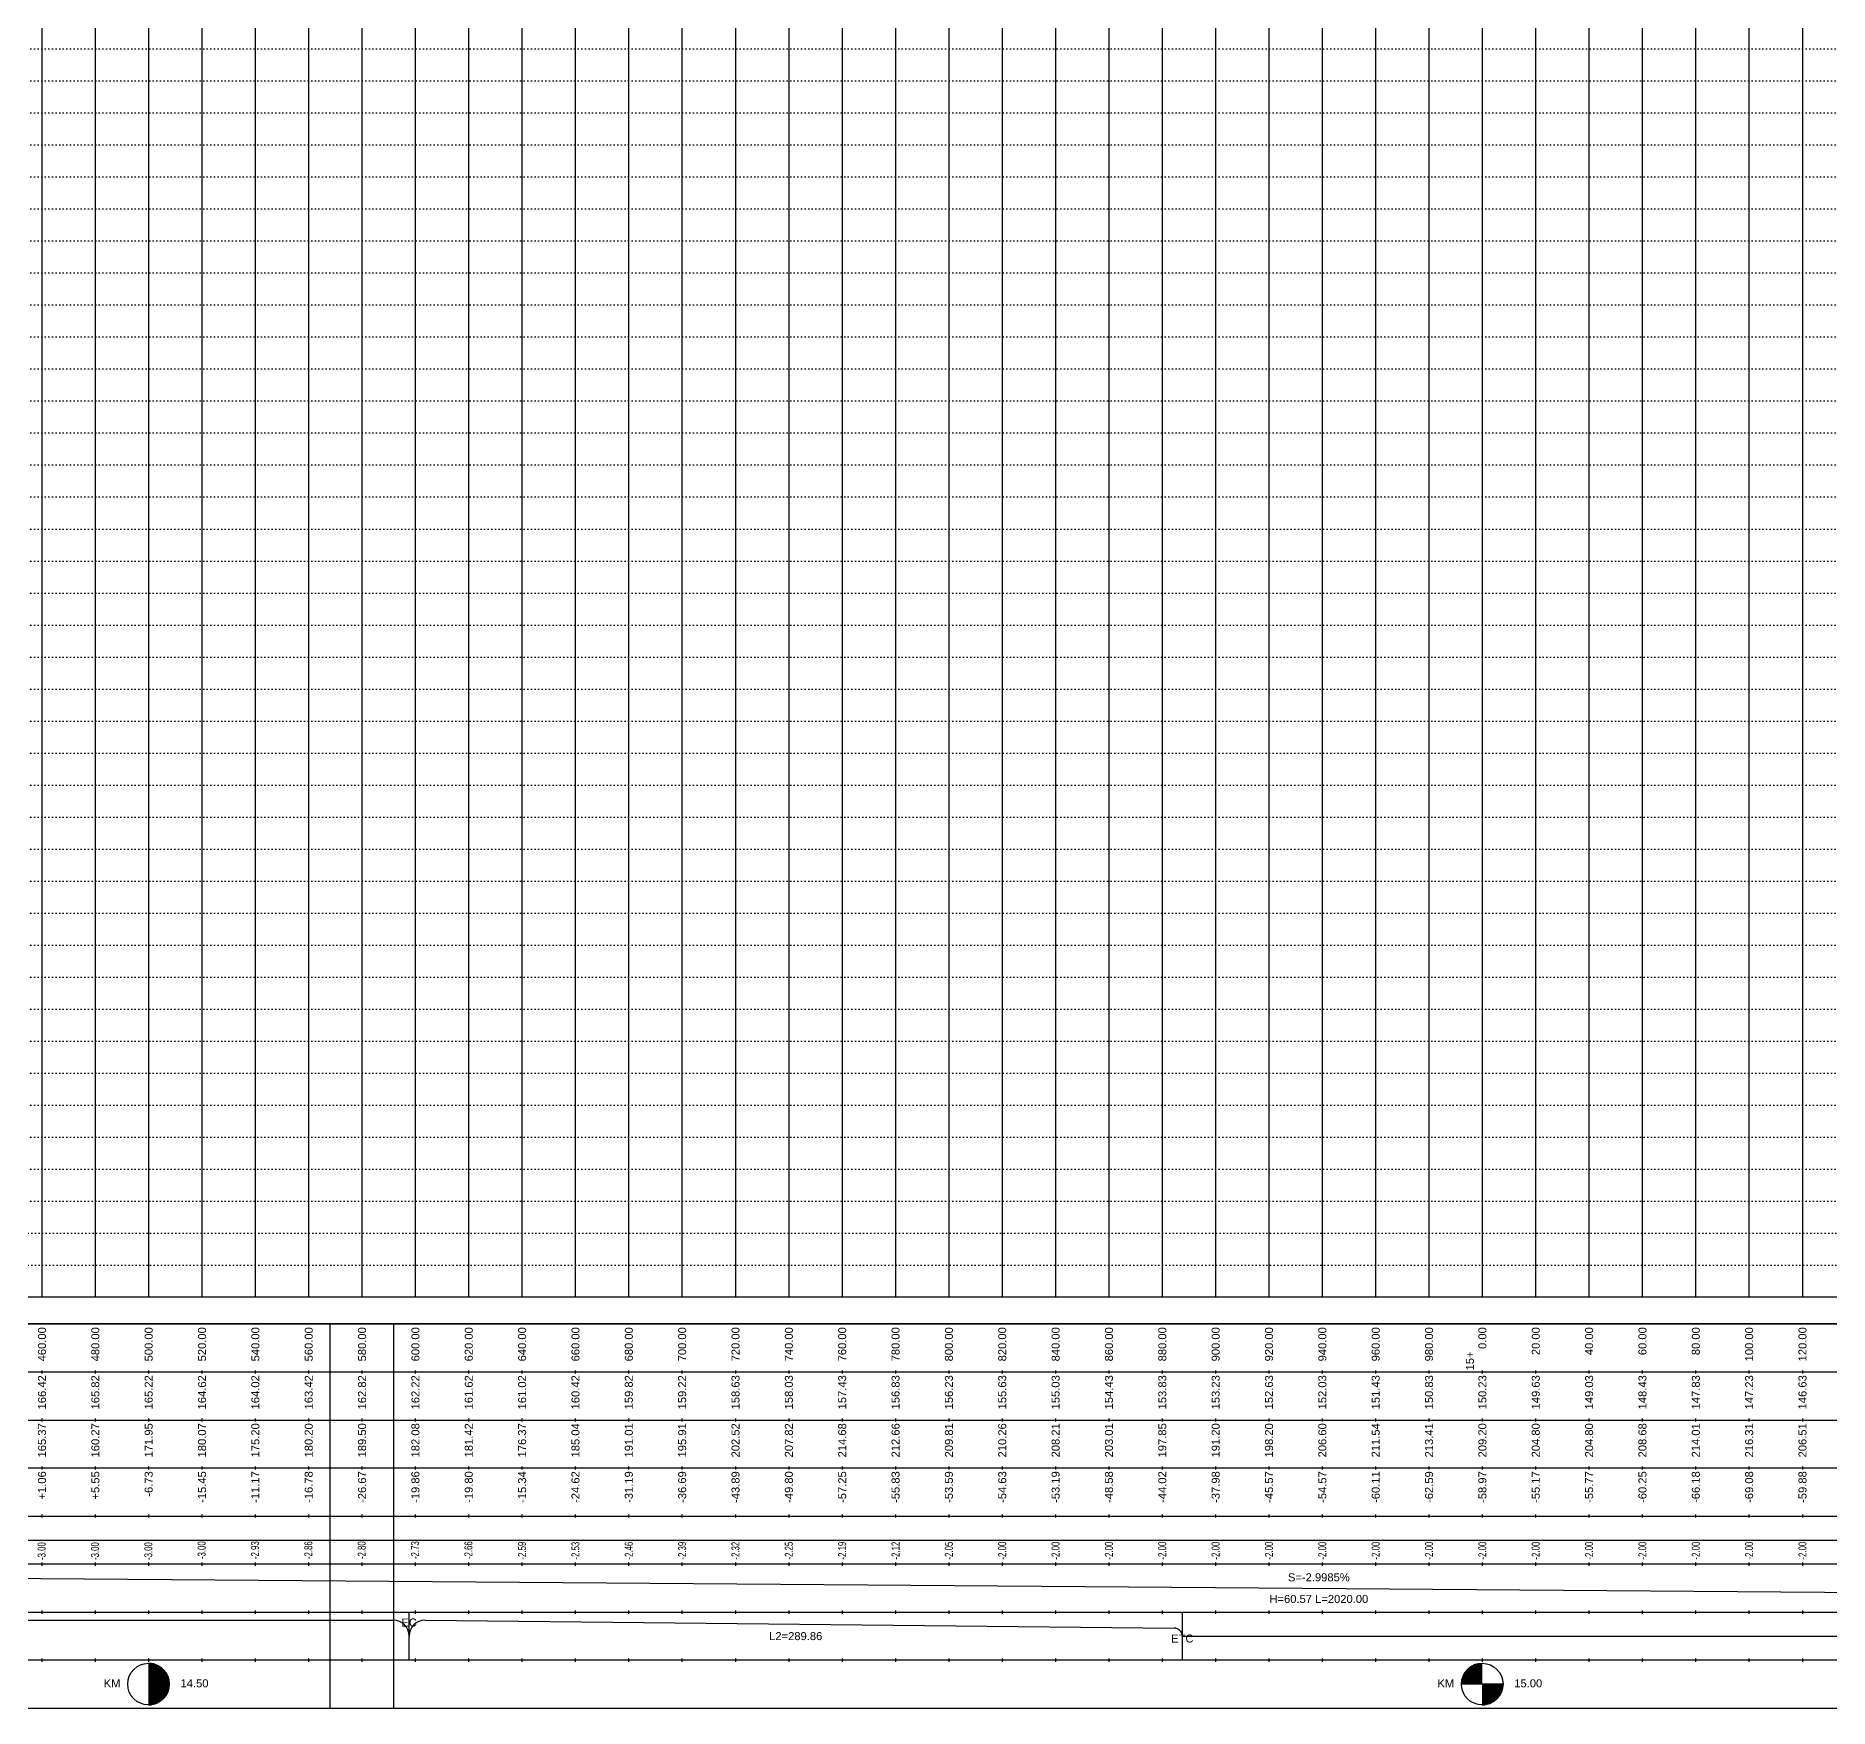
# Model space of a CAD drawing. Header units: millimetres. Extents: x -1499 to 6658, y -12483 to -6008.
# Drawn here: x 3714 to 4386, y -12027 to -11400 of the extents above; entities that cross this region are included whole.
import ezdxf
from ezdxf.enums import TextEntityAlignment as Align

# ---------------------------------------------------------------- set-up
doc = ezdxf.new("R2010")
doc.units = ezdxf.units.MM
doc.linetypes.add('A-DOTLN01H', pattern=[0.125, 0, -0.125])
doc.layers.add('_와꾸', color=7, linetype='Continuous', plot=False)
for name, color, linetype in [('CR-GRID', 56, 'A-DOTLN01H'), ('CZ-TEX2', 3, 'Continuous'), ('수직그리드', 1, 'Continuous'), ('일반문자', 3, 'Continuous'), ('표내용문자', 3, 'Continuous'), ('표보조선', 1, 'Continuous'), ('표주요선', 1, 'Continuous')]:
    doc.layers.add(name, color=color, linetype=linetype)
doc.styles.get("Standard").update_dxf_attribs({"font": 'arial.ttf'})

msp = doc.modelspace()

# ---------------------------------------------------------------- linework, layer by layer
at = {"layer": '_와꾸', "color": 7, "true_color": 0xffffff}
for points in [[(3024.16, -12027.06), (3848.16, -12027.06), (3848.16, -11883.06), (3024.16, -11883.06)], [(3824.16, -12027.06), (4648.16, -12027.06), (4648.16, -11883.06), (3824.16, -11883.06)]]:
    msp.add_lwpolyline(points, close=True, dxfattribs=at)
at = {"layer": 'CR-GRID', "linetype": 'A-DOTLN01H', "ltscale": 10}
for p, q in [((696.16, -11405.06), (6636.16, -11405.06)), ((696.16, -11417.06), (6636.16, -11417.06)), ((696.16, -11429.06), (6636.16, -11429.06)), ((696.16, -11441.06), (6636.16, -11441.06)), ((696.16, -11453.06), (6636.16, -11453.06)), ((696.16, -11465.06), (6636.16, -11465.06)), ((696.16, -11477.06), (6636.16, -11477.06)), ((696.16, -11489.06), (6636.16, -11489.06)), ((696.16, -11501.06), (6636.16, -11501.06)), ((696.16, -11513.06), (6636.16, -11513.06)), ((696.16, -11525.06), (6636.16, -11525.06)), ((696.16, -11537.06), (6636.16, -11537.06)), ((696.16, -11549.06), (6636.16, -11549.06)), ((696.16, -11561.06), (6636.16, -11561.06)), ((696.16, -11573.06), (6196.16, -11573.06)), ((696.16, -11585.06), (6196.16, -11585.06)), ((696.16, -11597.06), (6196.16, -11597.06)), ((696.16, -11609.06), (6196.16, -11609.06)), ((696.16, -11621.06), (6196.16, -11621.06)), ((696.16, -11633.06), (6196.16, -11633.06)), ((696.16, -11645.06), (6196.16, -11645.06)), ((696.16, -11657.06), (6196.16, -11657.06)), ((696.16, -11669.06), (6196.16, -11669.06)), ((696.16, -11681.06), (6196.16, -11681.06)), ((696.16, -11693.06), (6196.16, -11693.06)), ((696.16, -11705.06), (6196.16, -11705.06)), ((696.16, -11717.06), (6196.16, -11717.06)), ((696.16, -11729.06), (6196.16, -11729.06)), ((696.16, -11741.06), (6196.16, -11741.06)), ((696.16, -11753.06), (6196.16, -11753.06)), ((696.16, -11765.06), (6196.16, -11765.06)), ((696.16, -11777.06), (6196.16, -11777.06)), ((696.16, -11789.06), (6196.16, -11789.06)), ((696.16, -11801.06), (6196.16, -11801.06)), ((696.16, -11813.06), (6196.16, -11813.06)), ((696.16, -11825.06), (6196.16, -11825.06)), ((696.16, -11837.06), (6196.16, -11837.06)), ((236.16, -11849.06), (6196.16, -11849.06)), ((236.16, -11861.06), (6196.16, -11861.06))]:
    msp.add_line(p, q, dxfattribs=at)
at = {"layer": '수직그리드'}
for p, q in [((4356.16, -10575.18), (4356.16, -11873.06)), ((4016.16, -10585.01), (4016.16, -11873.06)), ((4236.16, -10592.57), (4236.16, -11873.06)), ((4336.16, -10588.97), (4336.16, -11873.06)), ((4036.16, -10597.11), (4036.16, -11873.06)), ((4216.16, -10603.81), (4216.16, -11873.06)), ((4056.16, -10614.17), (4056.16, -11873.06)), ((4076.16, -10611.52), (4076.16, -11873.06)), ((4256.16, -10617.87), (4256.16, -11873.06)), ((4316.16, -10620.95), (4316.16, -11873.06)), ((3996.16, -10626.11), (3996.16, -11873.06)), ((4096.16, -10623.79), (4096.16, -11873.06)), ((4196.16, -10633.46), (4196.16, -11873.06)), ((4376.16, -10633.97), (4376.16, -11873.06)), ((4276.16, -10644.25), (4276.16, -11873.06)), ((4296.16, -10644.23), (4296.16, -11873.06)), ((4116.16, -10654.99), (4116.16, -11873.06)), ((3976.16, -10657.96), (3976.16, -11873.06)), ((4136.16, -10685.95), (4136.16, -11873.06)), ((4176.16, -10683.86), (4176.16, -11873.06)), ((3956.16, -10697.57), (3956.16, -11873.06)), ((3936.16, -10726.99), (3936.16, -11873.06)), ((4156.16, -10725.83), (4156.16, -11873.06)), ((3836.16, -10736.08), (3836.16, -11873.06)), ((3916.16, -10762.81), (3916.16, -11873.06)), ((3856.16, -10780.57), (3856.16, -11873.06)), ((3876.16, -10784.52), (3876.16, -11873.06)), ((3776.16, -10792.63), (3776.16, -11873.06)), ((3816.16, -10791.86), (3816.16, -11873.06)), ((3896.16, -10814.87), (3896.16, -11873.06)), ((3796.16, -10821.88), (3796.16, -11873.06)), ((3756.16, -10841.35), (3756.16, -11873.06)), ((3716.16, -10880.86), (3716.16, -11873.06)), ((3736.16, -10911.41), (3736.16, -11873.06)), ((5416.35, -11873.06), (696.16, -11873.06))]:
    msp.add_line(p, q, dxfattribs=at)
at = {"layer": '표내용문자'}
for p, q in [((3757.24, -12010.33), (3756.16, -12010.33)), ((3756.16, -12010.41), (3757.68, -12010.41)), ((3758.02, -12010.48), (3756.16, -12010.48)), ((3756.16, -12010.56), (3758.3, -12010.56)), ((3758.55, -12010.63), (3756.16, -12010.63)), ((3756.16, -12010.71), (3758.77, -12010.71)), ((3758.97, -12010.78), (3756.16, -12010.78)), ((3756.16, -12010.86), (3759.16, -12010.86)), ((3759.33, -12010.93), (3756.16, -12010.93)), ((3756.16, -12011.01), (3759.49, -12011.01)), ((3759.65, -12011.08), (3756.16, -12011.08)), ((3756.16, -12011.16), (3759.79, -12011.16)), ((3759.93, -12011.23), (3756.16, -12011.23)), ((3756.16, -12011.31), (3760.07, -12011.31)), ((3760.19, -12011.38), (3756.16, -12011.38)), ((3756.16, -12011.46), (3760.31, -12011.46)), ((3760.43, -12011.53), (3756.16, -12011.53)), ((3756.16, -12011.61), (3760.54, -12011.61)), ((3760.65, -12011.68), (3756.16, -12011.68)), ((3756.16, -12011.76), (3760.76, -12011.76)), ((3760.86, -12011.83), (3756.16, -12011.83)), ((3756.16, -12011.91), (3760.95, -12011.91)), ((3761.05, -12011.98), (3756.16, -12011.98)), ((3756.16, -12012.06), (3761.14, -12012.06)), ((3761.23, -12012.13), (3756.16, -12012.13)), ((3756.16, -12012.21), (3761.32, -12012.21)), ((3761.4, -12012.28), (3756.16, -12012.28)), ((3756.16, -12012.36), (3761.48, -12012.36)), ((3761.56, -12012.43), (3756.16, -12012.43)), ((3756.16, -12012.51), (3761.64, -12012.51)), ((3761.71, -12012.58), (3756.16, -12012.58)), ((3756.16, -12012.66), (3761.79, -12012.66)), ((3761.86, -12012.73), (3756.16, -12012.73)), ((3756.16, -12012.81), (3761.93, -12012.81)), ((3761.99, -12012.88), (3756.16, -12012.88)), ((3756.16, -12012.96), (3762.06, -12012.96)), ((3762.12, -12013.03), (3756.16, -12013.03)), ((3756.16, -12013.11), (3762.19, -12013.11)), ((3762.25, -12013.18), (3756.16, -12013.18)), ((3756.16, -12013.26), (3762.31, -12013.26)), ((3762.36, -12013.33), (3756.16, -12013.33)), ((3756.16, -12013.41), (3762.42, -12013.41)), ((3762.47, -12013.48), (3756.16, -12013.48)), ((4249.84, -12013.48), (4256.16, -12013.48)), ((4256.16, -12013.41), (4249.89, -12013.41)), ((4249.95, -12013.33), (4256.16, -12013.33)), ((4256.16, -12013.26), (4250.01, -12013.26)), ((4250.07, -12013.18), (4256.16, -12013.18)), ((4256.16, -12013.11), (4250.13, -12013.11)), ((4250.19, -12013.03), (4256.16, -12013.03)), ((4256.16, -12012.96), (4250.26, -12012.96)), ((4250.32, -12012.88), (4256.16, -12012.88)), ((4256.16, -12012.81), (4250.39, -12012.81)), ((4250.46, -12012.73), (4256.16, -12012.73)), ((4256.16, -12012.66), (4250.53, -12012.66)), ((4250.6, -12012.58), (4256.16, -12012.58)), ((4256.16, -12012.51), (4250.68, -12012.51)), ((4250.75, -12012.43), (4256.16, -12012.43)), ((4256.16, -12012.36), (4250.83, -12012.36)), ((4250.91, -12012.28), (4256.16, -12012.28)), ((4256.16, -12012.21), (4251, -12012.21)), ((4251.08, -12012.13), (4256.16, -12012.13)), ((4256.16, -12012.06), (4251.17, -12012.06)), ((4251.26, -12011.98), (4256.16, -12011.98)), ((4256.16, -12011.91), (4251.36, -12011.91)), ((4251.46, -12011.83), (4256.16, -12011.83)), ((4256.16, -12011.76), (4251.56, -12011.76)), ((4251.66, -12011.68), (4256.16, -12011.68)), ((4256.16, -12011.61), (4251.77, -12011.61)), ((4251.88, -12011.53), (4256.16, -12011.53)), ((4256.16, -12011.46), (4252, -12011.46)), ((4252.12, -12011.38), (4256.16, -12011.38)), ((4256.16, -12011.31), (4252.25, -12011.31)), ((4252.38, -12011.23), (4256.16, -12011.23)), ((4256.16, -12011.16), (4252.52, -12011.16)), ((4252.67, -12011.08), (4256.16, -12011.08)), ((4256.16, -12011.01), (4252.82, -12011.01)), ((4252.98, -12010.93), (4256.16, -12010.93)), ((4256.16, -12010.86), (4253.16, -12010.86)), ((4253.34, -12010.78), (4256.16, -12010.78)), ((4256.16, -12010.71), (4253.55, -12010.71)), ((4253.77, -12010.63), (4256.16, -12010.63)), ((4256.16, -12010.56), (4254.01, -12010.56)), ((4254.3, -12010.48), (4256.16, -12010.48)), ((4256.16, -12010.41), (4254.63, -12010.41)), ((4255.08, -12010.33), (4256.16, -12010.33)), ((3756.16, -12013.56), (3762.53, -12013.56)), ((3762.58, -12013.63), (3756.16, -12013.63)), ((3756.16, -12013.71), (3762.63, -12013.71)), ((3762.68, -12013.78), (3756.16, -12013.78)), ((3756.16, -12013.86), (3762.73, -12013.86)), ((3762.78, -12013.93), (3756.16, -12013.93)), ((3756.16, -12014.01), (3762.82, -12014.01)), ((3762.87, -12014.08), (3756.16, -12014.08)), ((3756.16, -12014.16), (3762.91, -12014.16)), ((3762.95, -12014.23), (3756.16, -12014.23)), ((3756.16, -12014.31), (3763, -12014.31)), ((3763.04, -12014.38), (3756.16, -12014.38)), ((3756.16, -12014.46), (3763.08, -12014.46)), ((3763.12, -12014.53), (3756.16, -12014.53)), ((3756.16, -12014.61), (3763.15, -12014.61)), ((3763.19, -12014.68), (3756.16, -12014.68)), ((3756.16, -12014.76), (3763.22, -12014.76)), ((3763.26, -12014.83), (3756.16, -12014.83)), ((3756.16, -12014.91), (3763.29, -12014.91)), ((3763.33, -12014.98), (3756.16, -12014.98)), ((3756.16, -12015.06), (3763.36, -12015.06)), ((3763.39, -12015.13), (3756.16, -12015.13)), ((3756.16, -12015.21), (3763.42, -12015.21)), ((3763.45, -12015.28), (3756.16, -12015.28)), ((3756.16, -12015.36), (3763.47, -12015.36)), ((3763.5, -12015.43), (3756.16, -12015.43)), ((3756.16, -12015.51), (3763.53, -12015.51)), ((3763.55, -12015.58), (3756.16, -12015.58)), ((3756.16, -12015.66), (3763.58, -12015.66)), ((3763.6, -12015.73), (3756.16, -12015.73)), ((3756.16, -12015.81), (3763.63, -12015.81)), ((3763.65, -12015.88), (3756.16, -12015.88)), ((3756.16, -12015.96), (3763.67, -12015.96)), ((3763.69, -12016.03), (3756.16, -12016.03)), ((3756.16, -12016.11), (3763.71, -12016.11)), ((3763.73, -12016.18), (3756.16, -12016.18)), ((3756.16, -12016.26), (3763.75, -12016.26)), ((3763.76, -12016.33), (3756.16, -12016.33)), ((3756.16, -12016.41), (3763.78, -12016.41)), ((3763.8, -12016.48), (3756.16, -12016.48)), ((3756.16, -12016.56), (3763.81, -12016.56)), ((3763.83, -12016.63), (3756.16, -12016.63)), ((3756.16, -12016.71), (3763.84, -12016.71)), ((3763.85, -12016.78), (3756.16, -12016.78)), ((3756.16, -12016.86), (3763.86, -12016.86)), ((3763.88, -12016.93), (3756.16, -12016.93)), ((3756.16, -12017.01), (3763.89, -12017.01)), ((3763.9, -12017.08), (3756.16, -12017.08)), ((3756.16, -12017.16), (3763.91, -12017.16)), ((3763.91, -12017.23), (3756.16, -12017.23)), ((3756.16, -12017.31), (3763.92, -12017.31)), ((3763.93, -12017.38), (3756.16, -12017.38)), ((3756.16, -12017.46), (3763.93, -12017.46)), ((3763.94, -12017.53), (3756.16, -12017.53)), ((3756.16, -12017.61), (3763.94, -12017.61)), ((3763.95, -12017.68), (3756.16, -12017.68)), ((3756.16, -12017.76), (3763.95, -12017.76)), ((3763.95, -12017.83), (3756.16, -12017.83)), ((3756.16, -12017.91), (3763.96, -12017.91)), ((3763.96, -12017.98), (3756.16, -12017.98)), ((3763.96, -12018.06), (3756.16, -12018.06)), ((3756.16, -12018.06), (3763.96, -12018.06)), ((3756.16, -12018.13), (3763.96, -12018.13)), ((3763.96, -12018.21), (3756.16, -12018.21)), ((3756.16, -12018.28), (3763.95, -12018.28)), ((3763.95, -12018.36), (3756.16, -12018.36)), ((3756.16, -12018.43), (3763.95, -12018.43)), ((3763.94, -12018.51), (3756.16, -12018.51)), ((3756.16, -12018.58), (3763.94, -12018.58)), ((3763.93, -12018.66), (3756.16, -12018.66)), ((3756.16, -12018.73), (3763.93, -12018.73)), ((3763.92, -12018.81), (3756.16, -12018.81)), ((3756.16, -12018.88), (3763.91, -12018.88)), ((3763.91, -12018.96), (3756.16, -12018.96)), ((3756.16, -12019.03), (3763.9, -12019.03)), ((3763.89, -12019.11), (3756.16, -12019.11)), ((3756.16, -12019.18), (3763.88, -12019.18)), ((3763.86, -12019.26), (3756.16, -12019.26)), ((3756.16, -12019.33), (3763.85, -12019.33)), ((3763.84, -12019.41), (3756.16, -12019.41)), ((3756.16, -12019.48), (3763.83, -12019.48)), ((3763.81, -12019.56), (3756.16, -12019.56)), ((3756.16, -12019.63), (3763.8, -12019.63)), ((3763.78, -12019.71), (3756.16, -12019.71)), ((3756.16, -12019.78), (3763.76, -12019.78)), ((3763.75, -12019.86), (3756.16, -12019.86)), ((3756.16, -12019.93), (3763.73, -12019.93)), ((3763.71, -12020.01), (3756.16, -12020.01)), ((3756.16, -12020.08), (3763.69, -12020.08)), ((3763.67, -12020.16), (3756.16, -12020.16)), ((3756.16, -12020.23), (3763.65, -12020.23)), ((4256.16, -12017.76), (4248.36, -12017.76)), ((4248.36, -12017.83), (4256.16, -12017.83)), ((4256.16, -12017.91), (4248.36, -12017.91)), ((4248.36, -12017.98), (4256.16, -12017.98)), ((4256.16, -12018.06), (4248.36, -12018.06)), ((4248.37, -12017.53), (4256.16, -12017.53)), ((4256.16, -12017.61), (4248.37, -12017.61)), ((4248.37, -12017.68), (4256.16, -12017.68)), ((4256.16, -12017.46), (4248.38, -12017.46)), ((4256.16, -12017.31), (4248.39, -12017.31)), ((4248.39, -12017.38), (4256.16, -12017.38)), ((4248.4, -12017.23), (4256.16, -12017.23)), ((4256.16, -12017.16), (4248.41, -12017.16)), ((4248.42, -12017.08), (4256.16, -12017.08)), ((4256.16, -12017.01), (4248.43, -12017.01)), ((4248.44, -12016.93), (4256.16, -12016.93)), ((4256.16, -12016.86), (4248.45, -12016.86)), ((4248.46, -12016.78), (4256.16, -12016.78)), ((4256.16, -12016.71), (4248.47, -12016.71)), ((4248.49, -12016.63), (4256.16, -12016.63)), ((4256.16, -12016.56), (4248.5, -12016.56)), ((4248.52, -12016.48), (4256.16, -12016.48)), ((4256.16, -12016.41), (4248.53, -12016.41)), ((4248.55, -12016.33), (4256.16, -12016.33)), ((4256.16, -12016.26), (4248.57, -12016.26)), ((4248.59, -12016.18), (4256.16, -12016.18)), ((4256.16, -12016.11), (4248.6, -12016.11)), ((4248.62, -12016.03), (4256.16, -12016.03)), ((4256.16, -12015.96), (4248.65, -12015.96)), ((4248.67, -12015.88), (4256.16, -12015.88)), ((4256.16, -12015.81), (4248.69, -12015.81)), ((4248.71, -12015.73), (4256.16, -12015.73)), ((4256.16, -12015.66), (4248.74, -12015.66)), ((4248.76, -12015.58), (4256.16, -12015.58)), ((4256.16, -12015.51), (4248.79, -12015.51)), ((4248.81, -12015.43), (4256.16, -12015.43)), ((4256.16, -12015.36), (4248.84, -12015.36)), ((4248.87, -12015.28), (4256.16, -12015.28)), ((4256.16, -12015.21), (4248.9, -12015.21)), ((4248.93, -12015.13), (4256.16, -12015.13)), ((4256.16, -12015.06), (4248.96, -12015.06)), ((4248.99, -12014.98), (4256.16, -12014.98)), ((4256.16, -12014.91), (4249.02, -12014.91)), ((4249.06, -12014.83), (4256.16, -12014.83)), ((4256.16, -12014.76), (4249.09, -12014.76)), ((4249.13, -12014.68), (4256.16, -12014.68)), ((4256.16, -12014.61), (4249.16, -12014.61)), ((4249.2, -12014.53), (4256.16, -12014.53)), ((4256.16, -12014.46), (4249.24, -12014.46)), ((4249.28, -12014.38), (4256.16, -12014.38)), ((4256.16, -12014.31), (4249.32, -12014.31)), ((4249.36, -12014.23), (4256.16, -12014.23)), ((4256.16, -12014.16), (4249.4, -12014.16)), ((4249.45, -12014.08), (4256.16, -12014.08)), ((4256.16, -12014.01), (4249.49, -12014.01)), ((4249.54, -12013.93), (4256.16, -12013.93)), ((4256.16, -12013.86), (4249.58, -12013.86)), ((4249.63, -12013.78), (4256.16, -12013.78)), ((4256.16, -12013.71), (4249.68, -12013.71)), ((4249.73, -12013.63), (4256.16, -12013.63)), ((4256.16, -12013.56), (4249.79, -12013.56)), ((4263.96, -12018.06), (4256.16, -12018.06)), ((4256.16, -12018.13), (4263.96, -12018.13)), ((4263.96, -12018.21), (4256.16, -12018.21)), ((4256.16, -12018.28), (4263.95, -12018.28)), ((4263.95, -12018.36), (4256.16, -12018.36)), ((4256.16, -12018.43), (4263.95, -12018.43)), ((4263.94, -12018.51), (4256.16, -12018.51)), ((4256.16, -12018.58), (4263.94, -12018.58)), ((4263.93, -12018.66), (4256.16, -12018.66)), ((4256.16, -12018.73), (4263.93, -12018.73)), ((4263.92, -12018.81), (4256.16, -12018.81)), ((4256.16, -12018.88), (4263.91, -12018.88)), ((4263.91, -12018.96), (4256.16, -12018.96)), ((4256.16, -12019.03), (4263.9, -12019.03)), ((4263.89, -12019.11), (4256.16, -12019.11)), ((4256.16, -12019.18), (4263.88, -12019.18)), ((4263.86, -12019.26), (4256.16, -12019.26)), ((4256.16, -12019.33), (4263.85, -12019.33)), ((4263.84, -12019.41), (4256.16, -12019.41)), ((4256.16, -12019.48), (4263.83, -12019.48)), ((4263.81, -12019.56), (4256.16, -12019.56)), ((4256.16, -12019.63), (4263.8, -12019.63)), ((4263.78, -12019.71), (4256.16, -12019.71)), ((4256.16, -12019.78), (4263.76, -12019.78)), ((4263.75, -12019.86), (4256.16, -12019.86)), ((4256.16, -12019.93), (4263.73, -12019.93)), ((4263.71, -12020.01), (4256.16, -12020.01)), ((4256.16, -12020.08), (4263.69, -12020.08)), ((4263.67, -12020.16), (4256.16, -12020.16)), ((4256.16, -12020.23), (4263.65, -12020.23)), ((3763.63, -12020.31), (3756.16, -12020.31)), ((3756.16, -12020.38), (3763.6, -12020.38)), ((3763.58, -12020.46), (3756.16, -12020.46)), ((3756.16, -12020.53), (3763.55, -12020.53)), ((3763.53, -12020.61), (3756.16, -12020.61)), ((3756.16, -12020.68), (3763.5, -12020.68)), ((3763.47, -12020.76), (3756.16, -12020.76)), ((3756.16, -12020.83), (3763.45, -12020.83)), ((3763.42, -12020.91), (3756.16, -12020.91)), ((3756.16, -12020.98), (3763.39, -12020.98)), ((3763.36, -12021.06), (3756.16, -12021.06)), ((3756.16, -12021.13), (3763.33, -12021.13)), ((3763.29, -12021.21), (3756.16, -12021.21)), ((3756.16, -12021.28), (3763.26, -12021.28)), ((3763.22, -12021.36), (3756.16, -12021.36)), ((3756.16, -12021.43), (3763.19, -12021.43)), ((3763.15, -12021.51), (3756.16, -12021.51)), ((3756.16, -12021.58), (3763.12, -12021.58)), ((3763.08, -12021.66), (3756.16, -12021.66)), ((3756.16, -12021.73), (3763.04, -12021.73)), ((3763, -12021.81), (3756.16, -12021.81)), ((3756.16, -12021.88), (3762.95, -12021.88)), ((3762.91, -12021.96), (3756.16, -12021.96)), ((3756.16, -12022.03), (3762.87, -12022.03)), ((3762.82, -12022.11), (3756.16, -12022.11)), ((3756.16, -12022.18), (3762.78, -12022.18)), ((3762.73, -12022.26), (3756.16, -12022.26)), ((3756.16, -12022.33), (3762.68, -12022.33)), ((3762.63, -12022.41), (3756.16, -12022.41)), ((3756.16, -12022.48), (3762.58, -12022.48)), ((3762.53, -12022.56), (3756.16, -12022.56)), ((3756.16, -12022.63), (3762.47, -12022.63)), ((3762.42, -12022.71), (3756.16, -12022.71)), ((3756.16, -12022.78), (3762.36, -12022.78)), ((3762.31, -12022.86), (3756.16, -12022.86)), ((3756.16, -12022.93), (3762.25, -12022.93)), ((3762.19, -12023.01), (3756.16, -12023.01)), ((3756.16, -12023.08), (3762.12, -12023.08)), ((3762.06, -12023.16), (3756.16, -12023.16)), ((3756.16, -12023.23), (3761.99, -12023.23)), ((3761.93, -12023.31), (3756.16, -12023.31)), ((3756.16, -12023.38), (3761.86, -12023.38)), ((3761.79, -12023.46), (3756.16, -12023.46)), ((3756.16, -12023.53), (3761.71, -12023.53)), ((3761.64, -12023.61), (3756.16, -12023.61)), ((3756.16, -12023.68), (3761.56, -12023.68)), ((3761.48, -12023.76), (3756.16, -12023.76)), ((3756.16, -12023.83), (3761.4, -12023.83)), ((3761.32, -12023.91), (3756.16, -12023.91)), ((3756.16, -12023.98), (3761.23, -12023.98)), ((3761.14, -12024.06), (3756.16, -12024.06)), ((3756.16, -12024.13), (3761.05, -12024.13)), ((3760.95, -12024.21), (3756.16, -12024.21)), ((3756.16, -12024.28), (3760.86, -12024.28)), ((3760.76, -12024.36), (3756.16, -12024.36)), ((3756.16, -12024.43), (3760.65, -12024.43)), ((3760.54, -12024.51), (3756.16, -12024.51)), ((3756.16, -12024.58), (3760.43, -12024.58)), ((3760.31, -12024.66), (3756.16, -12024.66)), ((3756.16, -12024.73), (3760.19, -12024.73)), ((3760.07, -12024.81), (3756.16, -12024.81)), ((3756.16, -12024.88), (3759.93, -12024.88)), ((3759.79, -12024.96), (3756.16, -12024.96)), ((3756.16, -12025.03), (3759.65, -12025.03)), ((3759.49, -12025.11), (3756.16, -12025.11)), ((3756.16, -12025.18), (3759.33, -12025.18)), ((3759.16, -12025.26), (3756.16, -12025.26)), ((3756.16, -12025.33), (3758.97, -12025.33)), ((3758.77, -12025.41), (3756.16, -12025.41)), ((3756.16, -12025.48), (3758.55, -12025.48)), ((3758.3, -12025.56), (3756.16, -12025.56)), ((3756.16, -12025.63), (3758.02, -12025.63)), ((3757.68, -12025.71), (3756.16, -12025.71)), ((3756.16, -12025.78), (3757.24, -12025.78)), ((4263.63, -12020.31), (4256.16, -12020.31)), ((4256.16, -12020.38), (4263.6, -12020.38)), ((4263.58, -12020.46), (4256.16, -12020.46)), ((4256.16, -12020.53), (4263.55, -12020.53)), ((4263.53, -12020.61), (4256.16, -12020.61)), ((4256.16, -12020.68), (4263.5, -12020.68)), ((4263.47, -12020.76), (4256.16, -12020.76)), ((4256.16, -12020.83), (4263.45, -12020.83)), ((4263.42, -12020.91), (4256.16, -12020.91)), ((4256.16, -12020.98), (4263.39, -12020.98)), ((4263.36, -12021.06), (4256.16, -12021.06)), ((4256.16, -12021.13), (4263.33, -12021.13)), ((4263.29, -12021.21), (4256.16, -12021.21)), ((4256.16, -12021.28), (4263.26, -12021.28)), ((4263.22, -12021.36), (4256.16, -12021.36)), ((4256.16, -12021.43), (4263.19, -12021.43)), ((4263.15, -12021.51), (4256.16, -12021.51)), ((4256.16, -12021.58), (4263.12, -12021.58)), ((4263.08, -12021.66), (4256.16, -12021.66)), ((4256.16, -12021.73), (4263.04, -12021.73)), ((4263, -12021.81), (4256.16, -12021.81)), ((4256.16, -12021.88), (4262.95, -12021.88)), ((4262.91, -12021.96), (4256.16, -12021.96)), ((4256.16, -12022.03), (4262.87, -12022.03)), ((4262.82, -12022.11), (4256.16, -12022.11)), ((4256.16, -12022.18), (4262.78, -12022.18)), ((4262.73, -12022.26), (4256.16, -12022.26)), ((4256.16, -12022.33), (4262.68, -12022.33)), ((4262.63, -12022.41), (4256.16, -12022.41)), ((4256.16, -12022.48), (4262.58, -12022.48)), ((4262.53, -12022.56), (4256.16, -12022.56)), ((4256.16, -12022.63), (4262.47, -12022.63)), ((4262.42, -12022.71), (4256.16, -12022.71)), ((4256.16, -12022.78), (4262.36, -12022.78)), ((4262.31, -12022.86), (4256.16, -12022.86)), ((4256.16, -12022.93), (4262.25, -12022.93)), ((4262.19, -12023.01), (4256.16, -12023.01)), ((4256.16, -12023.08), (4262.12, -12023.08)), ((4262.06, -12023.16), (4256.16, -12023.16)), ((4256.16, -12023.23), (4261.99, -12023.23)), ((4261.93, -12023.31), (4256.16, -12023.31)), ((4256.16, -12023.38), (4261.86, -12023.38)), ((4261.79, -12023.46), (4256.16, -12023.46)), ((4256.16, -12023.53), (4261.71, -12023.53)), ((4261.64, -12023.61), (4256.16, -12023.61)), ((4256.16, -12023.68), (4261.56, -12023.68)), ((4261.48, -12023.76), (4256.16, -12023.76)), ((4256.16, -12023.83), (4261.4, -12023.83)), ((4261.32, -12023.91), (4256.16, -12023.91)), ((4256.16, -12023.98), (4261.23, -12023.98)), ((4261.14, -12024.06), (4256.16, -12024.06)), ((4256.16, -12024.13), (4261.05, -12024.13)), ((4260.95, -12024.21), (4256.16, -12024.21)), ((4256.16, -12024.28), (4260.86, -12024.28)), ((4260.76, -12024.36), (4256.16, -12024.36)), ((4256.16, -12024.43), (4260.65, -12024.43)), ((4260.54, -12024.51), (4256.16, -12024.51)), ((4256.16, -12024.58), (4260.43, -12024.58)), ((4260.31, -12024.66), (4256.16, -12024.66)), ((4256.16, -12024.73), (4260.19, -12024.73)), ((4260.07, -12024.81), (4256.16, -12024.81)), ((4256.16, -12024.88), (4259.93, -12024.88)), ((4259.79, -12024.96), (4256.16, -12024.96)), ((4256.16, -12025.03), (4259.65, -12025.03)), ((4259.49, -12025.11), (4256.16, -12025.11)), ((4256.16, -12025.18), (4259.33, -12025.18)), ((4259.16, -12025.26), (4256.16, -12025.26)), ((4256.16, -12025.33), (4258.97, -12025.33)), ((4258.77, -12025.41), (4256.16, -12025.41)), ((4256.16, -12025.48), (4258.55, -12025.48)), ((4258.3, -12025.56), (4256.16, -12025.56)), ((4256.16, -12025.63), (4258.02, -12025.63)), ((4257.68, -12025.71), (4256.16, -12025.71)), ((4256.16, -12025.78), (4257.24, -12025.78))]:
    msp.add_line(p, q, dxfattribs=at)
for centre in [(3756.16, -12018.06), (4256.16, -12018.06)]:
    msp.add_circle(centre, 7.8, dxfattribs=at)
at = {"layer": '표보조선'}
for p, q in [((3716.16, -11900.46), (3716.16, -11901.66)), ((3736.16, -11900.46), (3736.16, -11901.66)), ((3756.16, -11900.46), (3756.16, -11901.66)), ((3776.16, -11900.46), (3776.16, -11901.66)), ((3796.16, -11900.46), (3796.16, -11901.66)), ((3816.16, -11900.46), (3816.16, -11901.66)), ((3836.16, -11900.46), (3836.16, -11901.66)), ((3856.16, -11900.46), (3856.16, -11901.66)), ((3876.16, -11900.46), (3876.16, -11901.66)), ((3896.16, -11900.46), (3896.16, -11901.66)), ((3916.16, -11900.46), (3916.16, -11901.66)), ((3936.16, -11900.46), (3936.16, -11901.66)), ((3956.16, -11900.46), (3956.16, -11901.66)), ((3976.16, -11900.46), (3976.16, -11901.66)), ((3996.16, -11900.46), (3996.16, -11901.66)), ((4016.16, -11900.46), (4016.16, -11901.66)), ((4036.16, -11900.46), (4036.16, -11901.66)), ((4056.16, -11900.46), (4056.16, -11901.66)), ((4076.16, -11900.46), (4076.16, -11901.66)), ((4096.16, -11900.46), (4096.16, -11901.66)), ((4116.16, -11900.46), (4116.16, -11901.66)), ((4136.16, -11900.46), (4136.16, -11901.66)), ((4156.16, -11900.46), (4156.16, -11901.66)), ((4176.16, -11900.46), (4176.16, -11901.66)), ((4196.16, -11900.46), (4196.16, -11901.66)), ((4216.16, -11900.46), (4216.16, -11901.66)), ((4236.16, -11900.46), (4236.16, -11901.66)), ((4256.16, -11900.46), (4256.16, -11901.66)), ((4276.16, -11900.46), (4276.16, -11901.66)), ((4296.16, -11900.46), (4296.16, -11901.66)), ((4316.16, -11900.46), (4316.16, -11901.66)), ((4336.16, -11900.46), (4336.16, -11901.66)), ((4356.16, -11900.46), (4356.16, -11901.66)), ((4376.16, -11900.46), (4376.16, -11901.66)), ((3716.16, -11918.46), (3716.16, -11919.66)), ((3736.16, -11918.46), (3736.16, -11919.66)), ((3756.16, -11918.46), (3756.16, -11919.66)), ((3776.16, -11918.46), (3776.16, -11919.66)), ((3796.16, -11918.46), (3796.16, -11919.66)), ((3816.16, -11918.46), (3816.16, -11919.66)), ((3836.16, -11918.46), (3836.16, -11919.66)), ((3856.16, -11918.46), (3856.16, -11919.66)), ((3876.16, -11918.46), (3876.16, -11919.66)), ((3896.16, -11918.46), (3896.16, -11919.66)), ((3916.16, -11918.46), (3916.16, -11919.66)), ((3936.16, -11918.46), (3936.16, -11919.66)), ((3956.16, -11918.46), (3956.16, -11919.66)), ((3976.16, -11918.46), (3976.16, -11919.66)), ((3996.16, -11918.46), (3996.16, -11919.66)), ((4016.16, -11918.46), (4016.16, -11919.66)), ((4036.16, -11918.46), (4036.16, -11919.66)), ((4056.16, -11918.46), (4056.16, -11919.66)), ((4076.16, -11918.46), (4076.16, -11919.66)), ((4096.16, -11918.46), (4096.16, -11919.66)), ((4116.16, -11918.46), (4116.16, -11919.66)), ((4136.16, -11918.46), (4136.16, -11919.66)), ((4156.16, -11918.46), (4156.16, -11919.66)), ((4176.16, -11918.46), (4176.16, -11919.66)), ((4196.16, -11918.46), (4196.16, -11919.66)), ((4216.16, -11918.46), (4216.16, -11919.66)), ((4236.16, -11918.46), (4236.16, -11919.66)), ((4256.16, -11918.46), (4256.16, -11919.66)), ((4276.16, -11918.46), (4276.16, -11919.66)), ((4296.16, -11918.46), (4296.16, -11919.66)), ((4316.16, -11918.46), (4316.16, -11919.66)), ((4336.16, -11918.46), (4336.16, -11919.66)), ((4356.16, -11918.46), (4356.16, -11919.66)), ((4376.16, -11918.46), (4376.16, -11919.66)), ((3716.16, -11936.46), (3716.16, -11937.66)), ((3736.16, -11936.46), (3736.16, -11937.66)), ((3756.16, -11936.46), (3756.16, -11937.66)), ((3776.16, -11936.46), (3776.16, -11937.66)), ((3796.16, -11936.46), (3796.16, -11937.66)), ((3816.16, -11936.46), (3816.16, -11937.66)), ((3836.16, -11936.46), (3836.16, -11937.66)), ((3856.16, -11936.46), (3856.16, -11937.66)), ((3876.16, -11936.46), (3876.16, -11937.66)), ((3896.16, -11936.46), (3896.16, -11937.66)), ((3916.16, -11936.46), (3916.16, -11937.66)), ((3936.16, -11936.46), (3936.16, -11937.66)), ((3956.16, -11936.46), (3956.16, -11937.66)), ((3976.16, -11936.46), (3976.16, -11937.66)), ((3996.16, -11936.46), (3996.16, -11937.66)), ((4016.16, -11936.46), (4016.16, -11937.66)), ((4036.16, -11936.46), (4036.16, -11937.66)), ((4056.16, -11936.46), (4056.16, -11937.66)), ((4076.16, -11936.46), (4076.16, -11937.66)), ((4096.16, -11936.46), (4096.16, -11937.66)), ((4116.16, -11936.46), (4116.16, -11937.66)), ((4136.16, -11936.46), (4136.16, -11937.66)), ((4156.16, -11936.46), (4156.16, -11937.66)), ((4176.16, -11936.46), (4176.16, -11937.66)), ((4196.16, -11936.46), (4196.16, -11937.66)), ((4216.16, -11936.46), (4216.16, -11937.66)), ((4236.16, -11936.46), (4236.16, -11937.66)), ((4256.16, -11936.46), (4256.16, -11937.66)), ((4276.16, -11936.46), (4276.16, -11937.66)), ((4296.16, -11936.46), (4296.16, -11937.66)), ((4316.16, -11936.46), (4316.16, -11937.66)), ((4336.16, -11936.46), (4336.16, -11937.66)), ((4356.16, -11936.46), (4356.16, -11937.66)), ((4376.16, -11936.46), (4376.16, -11937.66)), ((3716.16, -11954.46), (3716.16, -11955.66)), ((3736.16, -11954.46), (3736.16, -11955.66)), ((3756.16, -11954.46), (3756.16, -11955.66)), ((3776.16, -11954.46), (3776.16, -11955.66)), ((3796.16, -11954.46), (3796.16, -11955.66)), ((3816.16, -11954.46), (3816.16, -11955.66)), ((3836.16, -11954.46), (3836.16, -11955.66)), ((3856.16, -11954.46), (3856.16, -11955.66)), ((3876.16, -11954.46), (3876.16, -11955.66)), ((3896.16, -11954.46), (3896.16, -11955.66)), ((3916.16, -11954.46), (3916.16, -11955.66)), ((3936.16, -11954.46), (3936.16, -11955.66)), ((3956.16, -11954.46), (3956.16, -11955.66)), ((3976.16, -11954.46), (3976.16, -11955.66)), ((3996.16, -11954.46), (3996.16, -11955.66)), ((4016.16, -11954.46), (4016.16, -11955.66)), ((4036.16, -11954.46), (4036.16, -11955.66)), ((4056.16, -11954.46), (4056.16, -11955.66)), ((4076.16, -11954.46), (4076.16, -11955.66)), ((4096.16, -11954.46), (4096.16, -11955.66)), ((4116.16, -11954.46), (4116.16, -11955.66)), ((4136.16, -11954.46), (4136.16, -11955.66)), ((4156.16, -11954.46), (4156.16, -11955.66)), ((4176.16, -11954.46), (4176.16, -11955.66)), ((4196.16, -11954.46), (4196.16, -11955.66)), ((4216.16, -11954.46), (4216.16, -11955.66)), ((4236.16, -11954.46), (4236.16, -11955.66)), ((4256.16, -11954.46), (4256.16, -11955.66)), ((4276.16, -11954.46), (4276.16, -11955.66)), ((4296.16, -11954.46), (4296.16, -11955.66)), ((4316.16, -11954.46), (4316.16, -11955.66)), ((4336.16, -11954.46), (4336.16, -11955.66)), ((4356.16, -11954.46), (4356.16, -11955.66)), ((4376.16, -11954.46), (4376.16, -11955.66)), ((3716.16, -11972.46), (3716.16, -11973.66)), ((3736.16, -11972.46), (3736.16, -11973.66)), ((3756.16, -11972.46), (3756.16, -11973.66)), ((3776.16, -11972.46), (3776.16, -11973.66)), ((3796.16, -11972.46), (3796.16, -11973.66)), ((3816.16, -11972.46), (3816.16, -11973.66)), ((3836.16, -11972.46), (3836.16, -11973.66)), ((3856.16, -11972.46), (3856.16, -11973.66)), ((3876.16, -11972.46), (3876.16, -11973.66)), ((3896.16, -11972.46), (3896.16, -11973.66)), ((3916.16, -11972.46), (3916.16, -11973.66)), ((3936.16, -11972.46), (3936.16, -11973.66)), ((3956.16, -11972.46), (3956.16, -11973.66)), ((3976.16, -11972.46), (3976.16, -11973.66)), ((3996.16, -11972.46), (3996.16, -11973.66)), ((4016.16, -11972.46), (4016.16, -11973.66)), ((4036.16, -11972.46), (4036.16, -11973.66)), ((4056.16, -11972.46), (4056.16, -11973.66)), ((4076.16, -11972.46), (4076.16, -11973.66)), ((4096.16, -11972.46), (4096.16, -11973.66)), ((4116.16, -11972.46), (4116.16, -11973.66)), ((4136.16, -11972.46), (4136.16, -11973.66)), ((4156.16, -11972.46), (4156.16, -11973.66)), ((4176.16, -11972.46), (4176.16, -11973.66)), ((4196.16, -11972.46), (4196.16, -11973.66)), ((4216.16, -11972.46), (4216.16, -11973.66)), ((4236.16, -11972.46), (4236.16, -11973.66)), ((4256.16, -11972.46), (4256.16, -11973.66)), ((4276.16, -11972.46), (4276.16, -11973.66)), ((4296.16, -11972.46), (4296.16, -11973.66)), ((4316.16, -11972.46), (4316.16, -11973.66)), ((4336.16, -11972.46), (4336.16, -11973.66)), ((4356.16, -11972.46), (4356.16, -11973.66)), ((4376.16, -11972.46), (4376.16, -11973.66)), ((5181.16, -11989.86), (3161.16, -11974.26)), ((3716.16, -11990.46), (3716.16, -11991.66)), ((3736.16, -11990.46), (3736.16, -11991.66)), ((3756.16, -11990.46), (3756.16, -11991.66)), ((3776.16, -11990.46), (3776.16, -11991.66)), ((3796.16, -11990.46), (3796.16, -11991.66)), ((3816.16, -11990.46), (3816.16, -11991.66)), ((3836.16, -11990.46), (3836.16, -11991.66)), ((3853.87, -12009.06), (3853.87, -11991.06)), ((3856.16, -11990.46), (3856.16, -11991.66)), ((3876.16, -11990.46), (3876.16, -11991.66)), ((3896.16, -11990.46), (3896.16, -11991.66)), ((3916.16, -11990.46), (3916.16, -11991.66)), ((3936.16, -11990.46), (3936.16, -11991.66)), ((3956.16, -11990.46), (3956.16, -11991.66)), ((3976.16, -11990.46), (3976.16, -11991.66)), ((3996.16, -11990.46), (3996.16, -11991.66)), ((4016.16, -11990.46), (4016.16, -11991.66)), ((4036.16, -11990.46), (4036.16, -11991.66)), ((4056.16, -11990.46), (4056.16, -11991.66)), ((4076.16, -11990.46), (4076.16, -11991.66)), ((4096.16, -11990.46), (4096.16, -11991.66)), ((4116.16, -11990.46), (4116.16, -11991.66)), ((4136.16, -11990.46), (4136.16, -11991.66)), ((4143.73, -12009.06), (4143.73, -11991.06)), ((4156.16, -11990.46), (4156.16, -11991.66)), ((4176.16, -11990.46), (4176.16, -11991.66)), ((4196.16, -11990.46), (4196.16, -11991.66)), ((4216.16, -11990.46), (4216.16, -11991.66)), ((4236.16, -11990.46), (4236.16, -11991.66)), ((4256.16, -11990.46), (4256.16, -11991.66)), ((4276.16, -11990.46), (4276.16, -11991.66)), ((4296.16, -11990.46), (4296.16, -11991.66)), ((4316.16, -11990.46), (4316.16, -11991.66)), ((4336.16, -11990.46), (4336.16, -11991.66)), ((4356.16, -11990.46), (4356.16, -11991.66)), ((4376.16, -11990.46), (4376.16, -11991.66)), ((2110.46, -11994.06), (3847.87, -11994.06)), ((3859.87, -11994.06), (4140.73, -11997.06)), ((4143.73, -12000.06), (5416.35, -12000.06)), ((3716.16, -12008.46), (3716.16, -12009.66)), ((3736.16, -12008.46), (3736.16, -12009.66)), ((3756.16, -12008.46), (3756.16, -12009.66)), ((3776.16, -12008.46), (3776.16, -12009.66)), ((3796.16, -12008.46), (3796.16, -12009.66)), ((3816.16, -12008.46), (3816.16, -12009.66)), ((3836.16, -12008.46), (3836.16, -12009.66)), ((3856.16, -12008.46), (3856.16, -12009.66)), ((3876.16, -12008.46), (3876.16, -12009.66)), ((3896.16, -12008.46), (3896.16, -12009.66)), ((3916.16, -12008.46), (3916.16, -12009.66)), ((3936.16, -12008.46), (3936.16, -12009.66)), ((3956.16, -12008.46), (3956.16, -12009.66)), ((3976.16, -12008.46), (3976.16, -12009.66)), ((3996.16, -12008.46), (3996.16, -12009.66)), ((4016.16, -12008.46), (4016.16, -12009.66)), ((4036.16, -12008.46), (4036.16, -12009.66)), ((4056.16, -12008.46), (4056.16, -12009.66)), ((4076.16, -12008.46), (4076.16, -12009.66)), ((4096.16, -12008.46), (4096.16, -12009.66)), ((4116.16, -12008.46), (4116.16, -12009.66)), ((4136.16, -12008.46), (4136.16, -12009.66)), ((4156.16, -12008.46), (4156.16, -12009.66)), ((4176.16, -12008.46), (4176.16, -12009.66)), ((4196.16, -12008.46), (4196.16, -12009.66)), ((4216.16, -12008.46), (4216.16, -12009.66)), ((4236.16, -12008.46), (4236.16, -12009.66)), ((4256.16, -12008.46), (4256.16, -12009.66)), ((4276.16, -12008.46), (4276.16, -12009.66)), ((4296.16, -12008.46), (4296.16, -12009.66)), ((4316.16, -12008.46), (4316.16, -12009.66)), ((4336.16, -12008.46), (4336.16, -12009.66)), ((4356.16, -12008.46), (4356.16, -12009.66)), ((4376.16, -12008.46), (4376.16, -12009.66))]:
    msp.add_line(p, q, dxfattribs=at)
for centre, radius, start, end in [((3847.87, -12000.06), 6, 0, 90), ((3859.87, -12000.06), 6, 90, 180), ((4140.73, -12000.06), 3, 0, 90)]:
    msp.add_arc(centre, radius, start, end, dxfattribs=at)
at = {"layer": '표주요선'}
for p, q in [((224.16, -11883.06), (5416.35, -11883.06)), ((5416.35, -11901.06), (224.16, -11901.06)), ((224.16, -11919.06), (5416.35, -11919.06)), ((5416.35, -11937.06), (224.16, -11937.06)), ((224.16, -11955.06), (5416.35, -11955.06)), ((224.16, -11964.06), (5416.35, -11964.06)), ((5416.35, -11973.06), (224.16, -11973.06)), ((224.16, -11991.06), (5416.35, -11991.06)), ((5416.35, -12009.06), (224.16, -12009.06)), ((224.16, -12027.06), (5416.35, -12027.06))]:
    msp.add_line(p, q, dxfattribs=at)

# ---------------------------------------------------------------- texts
at = {"layer": 'CZ-TEX2', "width": 0.7}
for p in [(3717.58, -11971.53), (3737.58, -11971.53), (3757.58, -11971.53)]:
    msp.add_text('-3.00', height=3, rotation=90, dxfattribs=at).set_placement(p)
at = {"layer": '일반문자', "width": 0.7}
for s, p in [('-3.00', (3777.58, -11964.5)), ('-2.93', (3797.58, -11964.5)), ('-2.86', (3817.58, -11964.5)), ('-2.80', (3837.58, -11964.5)), ('-2.73', (3857.58, -11964.5)), ('-2.66', (3877.58, -11964.5)), ('-2.59', (3897.7, -11964.68)), ('-2.53', (3917.7, -11964.68)), ('-2.46', (3937.7, -11964.68)), ('-2.39', (3957.7, -11964.68)), ('-2.32', (3977.7, -11964.68)), ('-2.25', (3997.7, -11964.68)), ('-2.19', (4017.7, -11964.68)), ('-2.12', (4037.7, -11964.68)), ('-2.05', (4057.7, -11964.68)), ('-2.00', (4077.7, -11964.68)), ('-2.00', (4097.7, -11964.68)), ('-2.00', (4117.7, -11964.68)), ('-2.00', (4137.7, -11964.68)), ('-2.00', (4157.7, -11964.68)), ('-2.00', (4177.7, -11964.68)), ('-2.00', (4197.7, -11964.68)), ('-2.00', (4217.7, -11964.68)), ('-2.00', (4237.7, -11964.68)), ('-2.00', (4257.7, -11964.68)), ('-2.00', (4277.7, -11964.68)), ('-2.00', (4297.7, -11964.68)), ('-2.00', (4317.7, -11964.68)), ('-2.00', (4337.7, -11964.68)), ('-2.00', (4357.7, -11964.68)), ('-2.00', (4377.7, -11964.68))]:
    msp.add_text(s, height=3, rotation=90, dxfattribs=at).set_placement(p, align=Align.RIGHT)
at = {"layer": '표내용문자'}
for s, p in [('460.00', (3717.72, -11884.26)), ('480.00', (3737.72, -11884.26)), ('500.00', (3757.72, -11884.26)), ('520.00', (3777.72, -11884.26)), ('540.00', (3797.72, -11884.26)), ('560.00', (3817.72, -11884.26)), ('580.00', (3837.72, -11884.26)), ('600.00', (3857.72, -11884.26)), ('620.00', (3877.72, -11884.26)), ('640.00', (3897.72, -11884.26)), ('660.00', (3917.72, -11884.26)), ('680.00', (3937.72, -11884.26)), ('700.00', (3957.72, -11884.26)), ('720.00', (3977.72, -11884.26)), ('740.00', (3997.72, -11884.26)), ('760.00', (4017.72, -11884.26)), ('780.00', (4037.72, -11884.26)), ('800.00', (4057.72, -11884.26)), ('820.00', (4077.72, -11884.26)), ('840.00', (4097.72, -11884.26)), ('860.00', (4117.72, -11884.26)), ('880.00', (4137.72, -11884.26)), ('900.00', (4157.72, -11884.26)), ('920.00', (4177.72, -11884.26)), ('940.00', (4197.72, -11884.26)), ('960.00', (4217.72, -11884.26)), ('980.00', (4237.72, -11884.26)), ('0.00', (4257.72, -11884.26)), ('20.00', (4277.72, -11884.26)), ('40.00', (4297.72, -11884.26)), ('60.00', (4317.72, -11884.26)), ('80.00', (4337.72, -11884.26)), ('100.00', (4357.72, -11884.26)), ('120.00', (4377.72, -11884.26)), ('166.42', (3717.72, -11902.26)), ('165.82', (3737.72, -11902.26)), ('165.22', (3757.72, -11902.26)), ('164.62', (3777.72, -11902.26)), ('164.02', (3797.72, -11902.26)), ('163.42', (3817.72, -11902.26)), ('162.82', (3837.72, -11902.26)), ('162.22', (3857.72, -11902.26)), ('161.62', (3877.72, -11902.26)), ('161.02', (3897.72, -11902.26)), ('160.42', (3917.72, -11902.26)), ('159.82', (3937.72, -11902.26)), ('159.22', (3957.72, -11902.26)), ('158.63', (3977.72, -11902.26)), ('158.03', (3997.72, -11902.26)), ('157.43', (4017.72, -11902.26)), ('156.83', (4037.72, -11902.26)), ('156.23', (4057.72, -11902.26)), ('155.63', (4077.72, -11902.26)), ('155.03', (4097.72, -11902.26)), ('154.43', (4117.72, -11902.26)), ('153.83', (4137.72, -11902.26)), ('153.23', (4157.72, -11902.26)), ('152.63', (4177.72, -11902.26)), ('152.03', (4197.72, -11902.26)), ('151.43', (4217.72, -11902.26)), ('150.83', (4237.72, -11902.26)), ('150.23', (4257.72, -11902.26)), ('149.63', (4277.72, -11902.26)), ('149.03', (4297.72, -11902.26)), ('148.43', (4317.72, -11902.26)), ('147.83', (4337.72, -11902.26)), ('147.23', (4357.72, -11902.26)), ('146.63', (4377.72, -11902.26)), ('165.37', (3717.72, -11920.26)), ('160.27', (3737.72, -11920.26)), ('171.95', (3757.72, -11920.26)), ('180.07', (3777.72, -11920.26)), ('175.20', (3797.72, -11920.26)), ('180.20', (3817.72, -11920.26)), ('189.50', (3837.72, -11920.26)), ('182.08', (3857.72, -11920.26)), ('181.42', (3877.72, -11920.26)), ('176.37', (3897.72, -11920.26)), ('185.04', (3917.72, -11920.26)), ('191.01', (3937.72, -11920.26)), ('195.91', (3957.72, -11920.26)), ('202.52', (3977.72, -11920.26)), ('207.82', (3997.72, -11920.26)), ('214.68', (4017.72, -11920.26)), ('212.66', (4037.72, -11920.26)), ('209.81', (4057.72, -11920.26)), ('210.26', (4077.72, -11920.26)), ('208.21', (4097.72, -11920.26)), ('203.01', (4117.72, -11920.26)), ('197.85', (4137.72, -11920.26)), ('191.20', (4157.72, -11920.26)), ('198.20', (4177.72, -11920.26)), ('206.60', (4197.72, -11920.26)), ('211.54', (4217.72, -11920.26)), ('213.41', (4237.72, -11920.26)), ('209.20', (4257.72, -11920.26)), ('204.80', (4277.72, -11920.26)), ('204.80', (4297.72, -11920.26)), ('208.68', (4317.72, -11920.26)), ('214.01', (4337.72, -11920.26)), ('216.31', (4357.72, -11920.26)), ('206.51', (4377.72, -11920.26)), ('+1.06', (3717.72, -11938.26)), ('+5.55', (3737.72, -11938.26)), ('-6.73', (3757.72, -11938.26)), ('-15.45', (3777.72, -11938.26)), ('-11.17', (3797.72, -11938.26)), ('-16.78', (3817.72, -11938.26)), ('-26.67', (3837.72, -11938.26)), ('-19.86', (3857.72, -11938.26)), ('-19.80', (3877.72, -11938.26)), ('-15.34', (3897.72, -11938.26)), ('-24.62', (3917.72, -11938.26)), ('-31.19', (3937.72, -11938.26)), ('-36.69', (3957.72, -11938.26)), ('-43.89', (3977.72, -11938.26)), ('-49.80', (3997.72, -11938.26)), ('-57.25', (4017.72, -11938.26)), ('-55.83', (4037.72, -11938.26)), ('-53.59', (4057.72, -11938.26)), ('-54.63', (4077.72, -11938.26)), ('-53.19', (4097.72, -11938.26)), ('-48.58', (4117.72, -11938.26)), ('-44.02', (4137.72, -11938.26)), ('-37.98', (4157.72, -11938.26)), ('-45.57', (4177.72, -11938.26)), ('-54.57', (4197.72, -11938.26)), ('-60.11', (4217.72, -11938.26)), ('-62.59', (4237.72, -11938.26)), ('-58.97', (4257.72, -11938.26)), ('-55.17', (4277.72, -11938.26)), ('-55.77', (4297.72, -11938.26)), ('-60.25', (4317.72, -11938.26)), ('-66.18', (4337.72, -11938.26)), ('-69.08', (4357.72, -11938.26)), ('-59.88', (4377.72, -11938.26))]:
    msp.add_text(s, height=3, rotation=90, dxfattribs=at).set_placement(p, align=Align.RIGHT)
msp.add_text('15+', height=3, rotation=90, dxfattribs=at).set_placement((4253.04, -11900.46))
for s, p in [('S=-2.9985%', (4194.9, -11979.52)), ('H=60.57 L=2020.00', (4194.9, -11987.63)), ('EC', (3853.87, -11996.46)), ('L2=289.86', (3998.8, -12001.56)), ('ETC', (4143.73, -12002.46))]:
    msp.add_text(s, height=3, dxfattribs=at).set_placement(p, align=Align.CENTER)
for s, p in [('KM', (3739.36, -12019.26)), ('14.50', (3768.16, -12019.26)), ('KM', (4239.36, -12019.26)), ('15.00', (4268.16, -12019.26))]:
    msp.add_text(s, height=3, dxfattribs=at).set_placement(p)

doc.saveas('drawing.dxf')
